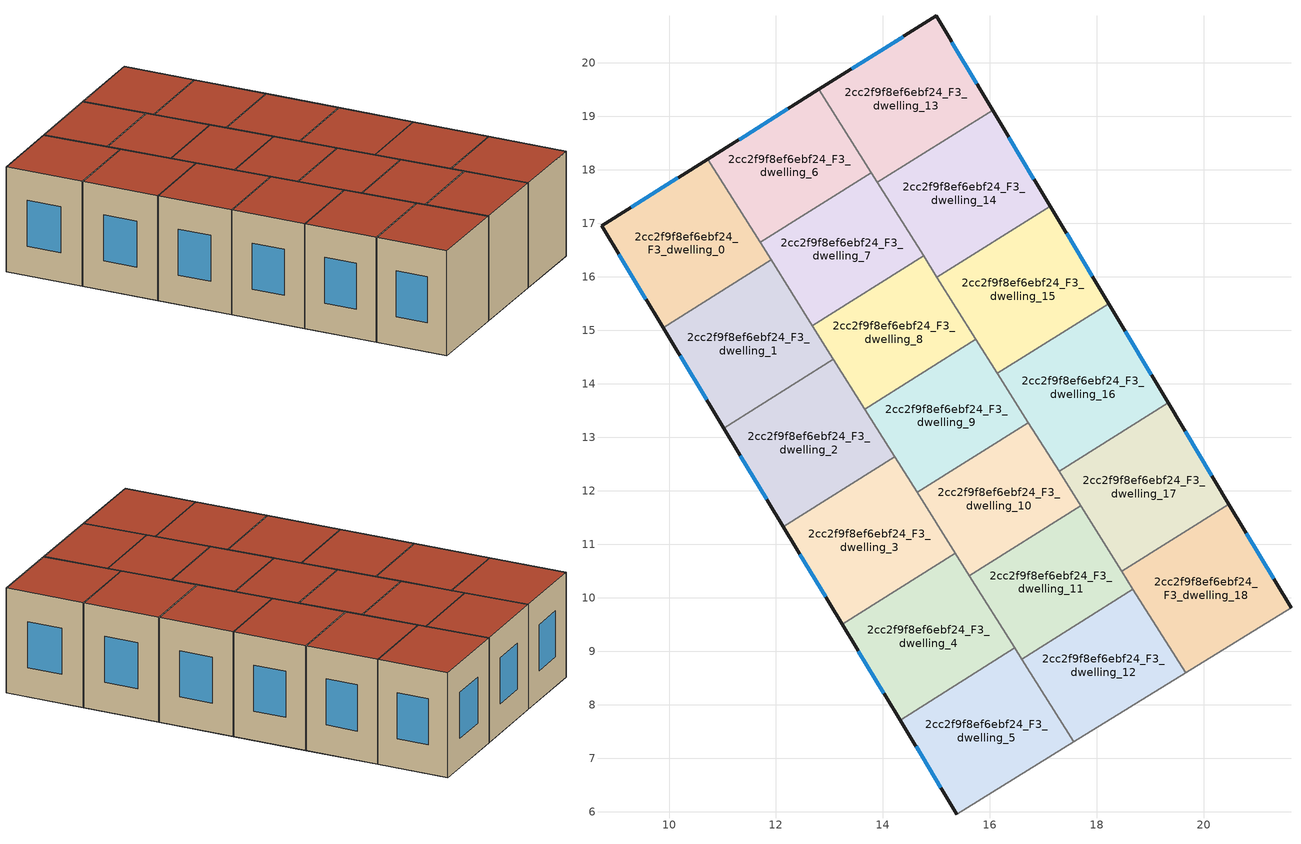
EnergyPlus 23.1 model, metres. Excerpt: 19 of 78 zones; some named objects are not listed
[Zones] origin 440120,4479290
2cc2f9f8ef6ebf24_F3_dwelling_0
 floor to 2cc2f9f8ef6ebf24_F2_dwelling_0 (EU_floor_Construction): 11.91,16.31 10.72,18.2 8.74,16.95 9.89,15.05 z9
 wall outside (EU_wall_Construction): 9.89,15.05 8.74,16.95 10.72,18.2 z9:12
 wall to 2cc2f9f8ef6ebf24_F3_dwelling_1 (EU_wall_Construction): 11.91,16.31 9.89,15.05 z9:12
 wall to 2cc2f9f8ef6ebf24_F3_dwelling_6 (EU_wall_Construction): 10.72,18.2 11.7,16.64 z9:12
 wall to 2cc2f9f8ef6ebf24_F3_dwelling_7 (EU_wall_Construction): 11.7,16.64 11.91,16.31 z9:12
 window (EU_Window_Construction): 9.57,15.58 9.06,16.42 / 9.3,17.3 10.17,17.85 z9.84:11.16
 roof outside (EU_roof_Construction): 10.72,18.2 11.91,16.31 9.89,15.05 8.74,16.95 z12
2cc2f9f8ef6ebf24_F3_dwelling_1
 floor to 2cc2f9f8ef6ebf24_F2_dwelling_1 (EU_floor_Construction): 13.07,14.46 11.91,16.31 9.89,15.05 11.02,13.17 z9
 wall outside (EU_wall_Construction): 11.02,13.17 9.89,15.05 z9:12
 wall to 2cc2f9f8ef6ebf24_F3_dwelling_2 (EU_wall_Construction): 13.07,14.46 11.02,13.17 z9:12
 wall to 2cc2f9f8ef6ebf24_F3_dwelling_7 (EU_wall_Construction): 11.91,16.31 12.68,15.08 z9:12
 wall to 2cc2f9f8ef6ebf24_F3_dwelling_8 (EU_wall_Construction): 12.68,15.08 13.07,14.46 z9:12
 window (EU_Window_Construction): 10.7,13.7 10.21,14.52 z9.84:11.16
 roof outside (EU_roof_Construction): 11.91,16.31 13.07,14.46 11.02,13.17 9.89,15.05 z12
2cc2f9f8ef6ebf24_F3_dwelling_10
 floor to 2cc2f9f8ef6ebf24_F2_dwelling_10 (EU_floor_Construction): 17.7,11.72 16.72,13.28 14.64,11.97 15.62,10.41 z9
 wall to 2cc2f9f8ef6ebf24_F3_dwelling_9 (EU_wall_Construction): 14.64,11.97 16.72,13.28 z9:12
 wall to 2cc2f9f8ef6ebf24_F3_dwelling_11 (EU_wall_Construction): 17.7,11.72 15.62,10.41 z9:12
 wall to 2cc2f9f8ef6ebf24_F3_dwelling_16 (EU_wall_Construction): 16.72,13.28 17.29,12.36 z9:12
 wall to 2cc2f9f8ef6ebf24_F3_dwelling_3 (EU_wall_Construction): 15.35,10.83 14.64,11.97 z9:12
 wall to 2cc2f9f8ef6ebf24_F3_dwelling_17 (EU_wall_Construction): 17.29,12.36 17.69,11.72 z9:12
 wall to 2cc2f9f8ef6ebf24_F3_dwelling_4 (EU_wall_Construction): 15.62,10.41 15.35,10.83 z9:12
 roof outside (EU_roof_Construction): 16.72,13.28 17.7,11.72 15.62,10.41 14.64,11.97 z12
2cc2f9f8ef6ebf24_F3_dwelling_11
 floor to 2cc2f9f8ef6ebf24_F2_dwelling_11 (EU_floor_Construction): 18.67,10.16 17.7,11.72 15.62,10.41 16.59,8.85 z9
 wall to 2cc2f9f8ef6ebf24_F3_dwelling_12 (EU_wall_Construction): 18.67,10.16 16.59,8.85 z9:12
 wall to 2cc2f9f8ef6ebf24_F3_dwelling_17 (EU_wall_Construction): 17.7,11.72 18.47,10.49 z9:12
 wall to 2cc2f9f8ef6ebf24_F3_dwelling_4 (EU_wall_Construction): 16.47,9.06 15.62,10.41 z9:12
 wall to 2cc2f9f8ef6ebf24_F3_dwelling_18 (EU_wall_Construction): 18.47,10.49 18.67,10.16 z9:12
 wall to 2cc2f9f8ef6ebf24_F3_dwelling_5 (EU_wall_Construction): 16.59,8.85 16.47,9.06 z9:12
 roof outside (EU_roof_Construction): 17.7,11.72 18.67,10.16 16.59,8.85 15.62,10.41 z12
2cc2f9f8ef6ebf24_F3_dwelling_12
 floor to 2cc2f9f8ef6ebf24_F2_dwelling_12 (EU_floor_Construction): 19.66,8.59 18.67,10.16 16.59,8.85 17.57,7.3 z9
 wall adiabatic (EU_wall_Construction): 19.66,8.59 17.57,7.3 z9:12
 wall to 2cc2f9f8ef6ebf24_F3_dwelling_18 (EU_wall_Construction): 18.67,10.16 19.66,8.59 z9:12
 wall to 2cc2f9f8ef6ebf24_F3_dwelling_5 (EU_wall_Construction): 17.57,7.3 16.59,8.85 z9:12
 roof outside (EU_roof_Construction): 18.67,10.16 19.66,8.59 17.57,7.3 16.59,8.85 z12
2cc2f9f8ef6ebf24_F3_dwelling_13
 floor to 2cc2f9f8ef6ebf24_F2_dwelling_13 (EU_floor_Construction): 16.05,19.12 14.99,20.88 12.8,19.5 13.9,17.76 z9
 wall outside (EU_wall_Construction): 12.8,19.5 14.99,20.88 16.05,19.12 z9:12
 wall to 2cc2f9f8ef6ebf24_F3_dwelling_14 (EU_wall_Construction): 16.05,19.12 13.9,17.76 z9:12
 wall to 2cc2f9f8ef6ebf24_F3_dwelling_6 (EU_wall_Construction): 13.78,17.95 12.8,19.5 z9:12
 wall to 2cc2f9f8ef6ebf24_F3_dwelling_7 (EU_wall_Construction): 13.9,17.76 13.78,17.95 z9:12
 window (EU_Window_Construction): 13.42,19.89 14.38,20.49 / 15.29,20.38 15.75,19.61 z9.84:11.16
 roof outside (EU_roof_Construction): 14.99,20.88 16.05,19.12 13.9,17.76 12.8,19.5 z12
2cc2f9f8ef6ebf24_F3_dwelling_14
 floor to 2cc2f9f8ef6ebf24_F2_dwelling_14 (EU_floor_Construction): 17.12,17.32 16.05,19.12 13.9,17.76 15.01,15.99 z9
 wall outside (EU_wall_Construction): 16.05,19.12 17.12,17.32 z9:12
 wall to 2cc2f9f8ef6ebf24_F3_dwelling_15 (EU_wall_Construction): 17.12,17.32 15.01,15.99 z9:12
 wall to 2cc2f9f8ef6ebf24_F3_dwelling_7 (EU_wall_Construction): 14.76,16.39 13.9,17.76 z9:12
 wall to 2cc2f9f8ef6ebf24_F3_dwelling_8 (EU_wall_Construction): 15.01,15.99 14.76,16.39 z9:12
 window (EU_Window_Construction): 16.35,18.61 16.82,17.83 z9.84:11.16
 roof outside (EU_roof_Construction): 16.05,19.12 17.12,17.32 15.01,15.99 13.9,17.76 z12
2cc2f9f8ef6ebf24_F3_dwelling_15
 floor to 2cc2f9f8ef6ebf24_F2_dwelling_15 (EU_floor_Construction): 18.22,15.5 17.12,17.32 15.01,15.99 16.14,14.19 z9
 wall outside (EU_wall_Construction): 17.12,17.32 18.22,15.5 z9:12
 wall to 2cc2f9f8ef6ebf24_F3_dwelling_16 (EU_wall_Construction): 18.22,15.5 16.14,14.19 z9:12
 wall to 2cc2f9f8ef6ebf24_F3_dwelling_8 (EU_wall_Construction): 15.74,14.83 15.01,15.99 z9:12
 wall to 2cc2f9f8ef6ebf24_F3_dwelling_9 (EU_wall_Construction): 16.14,14.19 15.74,14.83 z9:12
 window (EU_Window_Construction): 17.43,16.81 17.91,16.01 z9.84:11.16
 roof outside (EU_roof_Construction): 17.12,17.32 18.22,15.5 16.14,14.19 15.01,15.99 z12
2cc2f9f8ef6ebf24_F3_dwelling_16
 floor to 2cc2f9f8ef6ebf24_F2_dwelling_16 (EU_floor_Construction): 19.33,13.64 18.22,15.5 16.14,14.19 17.29,12.36 z9
 wall outside (EU_wall_Construction): 18.22,15.5 19.33,13.64 z9:12
 wall to 2cc2f9f8ef6ebf24_F3_dwelling_17 (EU_wall_Construction): 19.33,13.64 17.29,12.36 z9:12
 wall to 2cc2f9f8ef6ebf24_F3_dwelling_9 (EU_wall_Construction): 16.72,13.28 16.14,14.19 z9:12
 window (EU_Window_Construction): 18.53,14.98 19.02,14.16 z9.84:11.16
 roof outside (EU_roof_Construction): 18.22,15.5 19.33,13.64 17.29,12.36 16.14,14.19 z12
2cc2f9f8ef6ebf24_F3_dwelling_17
 floor to 2cc2f9f8ef6ebf24_F2_dwelling_17 (EU_floor_Construction): 20.47,11.75 19.33,13.64 17.29,12.36 18.47,10.49 z9
 wall outside (EU_wall_Construction): 19.33,13.64 20.47,11.75 z9:12
 wall to 2cc2f9f8ef6ebf24_F3_dwelling_18 (EU_wall_Construction): 20.47,11.75 18.47,10.49 z9:12
 window (EU_Window_Construction): 19.65,13.11 20.15,12.28 z9.84:11.16
 roof outside (EU_roof_Construction): 19.33,13.64 20.47,11.75 18.47,10.49 17.29,12.36 z12
2cc2f9f8ef6ebf24_F3_dwelling_18
 floor to 2cc2f9f8ef6ebf24_F2_dwelling_18 (EU_floor_Construction): 21.63,9.81 20.47,11.75 18.47,10.49 19.66,8.59 z9
 wall outside (EU_wall_Construction): 20.47,11.75 21.63,9.81 z9:12
 wall adiabatic (EU_wall_Construction): 21.63,9.81 19.66,8.59 z9:12
 window (EU_Window_Construction): 20.79,11.2 21.3,10.36 z9.84:11.16
 roof outside (EU_roof_Construction): 20.47,11.75 21.63,9.81 19.66,8.59 18.47,10.49 z12
2cc2f9f8ef6ebf24_F3_dwelling_2
 floor to 2cc2f9f8ef6ebf24_F2_dwelling_2 (EU_floor_Construction): 14.22,12.63 13.07,14.46 11.02,13.17 12.14,11.32 z9
 wall outside (EU_wall_Construction): 12.14,11.32 11.02,13.17 z9:12
 wall to 2cc2f9f8ef6ebf24_F3_dwelling_3 (EU_wall_Construction): 14.22,12.63 12.14,11.32 z9:12
 wall to 2cc2f9f8ef6ebf24_F3_dwelling_8 (EU_wall_Construction): 13.07,14.46 13.66,13.53 z9:12
 wall to 2cc2f9f8ef6ebf24_F3_dwelling_9 (EU_wall_Construction): 13.66,13.53 14.22,12.63 z9:12
 window (EU_Window_Construction): 11.82,11.84 11.34,12.65 z9.84:11.16
 roof outside (EU_roof_Construction): 13.07,14.46 14.22,12.63 12.14,11.32 11.02,13.17 z12
2cc2f9f8ef6ebf24_F3_dwelling_3
 floor to 2cc2f9f8ef6ebf24_F2_dwelling_3 (EU_floor_Construction): 15.35,10.83 14.22,12.63 12.14,11.32 13.24,9.5 z9
 wall outside (EU_wall_Construction): 13.24,9.5 12.14,11.32 z9:12
 wall to 2cc2f9f8ef6ebf24_F3_dwelling_4 (EU_wall_Construction): 15.35,10.83 13.24,9.5 z9:12
 wall to 2cc2f9f8ef6ebf24_F3_dwelling_9 (EU_wall_Construction): 14.22,12.63 14.64,11.97 z9:12
 window (EU_Window_Construction): 12.93,10.02 12.45,10.81 z9.84:11.16
 roof outside (EU_roof_Construction): 14.22,12.63 15.35,10.83 13.24,9.5 12.14,11.32 z12
2cc2f9f8ef6ebf24_F3_dwelling_4
 floor to 2cc2f9f8ef6ebf24_F2_dwelling_4 (EU_floor_Construction): 16.47,9.06 15.35,10.83 13.24,9.5 14.32,7.71 z9
 wall outside (EU_wall_Construction): 14.32,7.71 13.24,9.5 z9:12
 wall to 2cc2f9f8ef6ebf24_F3_dwelling_5 (EU_wall_Construction): 16.47,9.06 14.32,7.71 z9:12
 window (EU_Window_Construction): 14.02,8.22 13.54,9 z9.84:11.16
 roof outside (EU_roof_Construction): 15.35,10.83 16.47,9.06 14.32,7.71 13.24,9.5 z12
2cc2f9f8ef6ebf24_F3_dwelling_5
 floor to 2cc2f9f8ef6ebf24_F2_dwelling_5 (EU_floor_Construction): 17.57,7.3 16.47,9.06 14.32,7.71 15.38,5.96 z9
 wall outside (EU_wall_Construction): 15.38,5.96 14.32,7.71 z9:12
 wall adiabatic (EU_wall_Construction): 17.57,7.3 15.38,5.96 z9:12
 window (EU_Window_Construction): 15.08,6.45 14.62,7.22 z9.84:11.16
 roof outside (EU_roof_Construction): 16.47,9.06 17.57,7.3 15.38,5.96 14.32,7.71 z12
2cc2f9f8ef6ebf24_F3_dwelling_6
 floor to 2cc2f9f8ef6ebf24_F2_dwelling_6 (EU_floor_Construction): 13.78,17.95 12.8,19.5 10.72,18.2 11.7,16.64 z9
 wall outside (EU_wall_Construction): 10.72,18.2 12.8,19.5 z9:12
 wall to 2cc2f9f8ef6ebf24_F3_dwelling_7 (EU_wall_Construction): 13.78,17.95 11.7,16.64 z9:12
 window (EU_Window_Construction): 11.31,18.57 12.22,19.14 z9.84:11.16
 roof outside (EU_roof_Construction): 12.8,19.5 13.78,17.95 11.7,16.64 10.72,18.2 z12
2cc2f9f8ef6ebf24_F3_dwelling_7
 floor to 2cc2f9f8ef6ebf24_F2_dwelling_7 (EU_floor_Construction): 14.76,16.39 13.78,17.95 11.7,16.64 12.68,15.08 z9
 wall to 2cc2f9f8ef6ebf24_F3_dwelling_8 (EU_wall_Construction): 14.76,16.39 12.68,15.08 z9:12
 roof outside (EU_roof_Construction): 13.78,17.95 14.76,16.39 12.68,15.08 11.7,16.64 z12
2cc2f9f8ef6ebf24_F3_dwelling_8
 floor to 2cc2f9f8ef6ebf24_F2_dwelling_8 (EU_floor_Construction): 15.74,14.83 14.76,16.39 12.68,15.08 13.66,13.53 z9
 wall to 2cc2f9f8ef6ebf24_F3_dwelling_9 (EU_wall_Construction): 15.74,14.83 13.66,13.53 z9:12
 roof outside (EU_roof_Construction): 14.76,16.39 15.74,14.83 13.66,13.53 12.68,15.08 z12
2cc2f9f8ef6ebf24_F3_dwelling_9
 floor to 2cc2f9f8ef6ebf24_F2_dwelling_9 (EU_floor_Construction): 16.72,13.28 15.74,14.83 13.66,13.53 14.64,11.97 z9
 roof outside (EU_roof_Construction): 15.74,14.83 16.72,13.28 14.64,11.97 13.66,13.53 z12
[Building]
EU S2 Campaign: North Axis=0; Terrain=City; Solar Distribution=FullExterior
[Site:Location]
Madrid: Latitude=40.5; Longitude=-3.5; Time Zone=1; Elevation=609
[SizingPeriod:WeatherFileDays]
AnnualSizingPeriod: Begin Month=1; Begin Day of Month=1; End Month=12; End Day of Month=31; Day of Week for Start Day=Monday; Use Weather File Daylight Saving Period=No; Use Weather File Rain and Snow Indicators=No
[MATERIAL]
EU_InternalMass_Material: Roughness=MediumRough; Thickness=0.1; Conductivity=1; Density=1800; Specific Heat=900; Thermal Absorptance=0.9; Solar Absorptance=0.7; Visible Absorptance=0.7
[MATERIAL:NOMASS] Roughness=MediumRough; Thermal Absorptance=0.9; Solar Absorptance=0.7; Visible Absorptance=0.7
Name | Thermal Resistance
EU_wall_NoMass; EU_roof_NoMass | 2.16768
EU_floor_NoMass | 1.14339
[WINDOWMATERIAL:SIMPLEGLAZINGSYSTEM]
EU_Window_SimpleGlazing: UFactor=3.23888; Solar Heat Gain Coefficient=0.85; Visible Transmittance=0.85
[CONSTRUCTION]
EU_wall_Construction: EU_wall_NoMass
EU_roof_Construction: EU_roof_NoMass
EU_floor_Construction: EU_floor_NoMass
EU_InternalMass_Construction: EU_InternalMass_Material
EU_Window_Construction: EU_Window_SimpleGlazing
[ZONE] Type=1; Multiplier=1; Ceiling Height=autocalculate; Floor Area=autocalculate; Part of Total Floor Area=Yes
Name | Volume
2cc2f9f8ef6ebf24_F3_dwelling_0 | 15.798
2cc2f9f8ef6ebf24_F3_dwelling_1; 2cc2f9f8ef6ebf24_F3_dwelling_17; 2cc2f9f8ef6ebf24_F3_dwelling_5 | 15.7954
2cc2f9f8ef6ebf24_F3_dwelling_10; 2cc2f9f8ef6ebf24_F3_dwelling_7 | 13.5425
2cc2f9f8ef6ebf24_F3_dwelling_11; 2cc2f9f8ef6ebf24_F3_dwelling_8 | 13.5487
2cc2f9f8ef6ebf24_F3_dwelling_12; 2cc2f9f8ef6ebf24_F3_dwelling_9 | 13.5428
2cc2f9f8ef6ebf24_F3_dwelling_13 | 15.791
2cc2f9f8ef6ebf24_F3_dwelling_14 | 15.8002
2cc2f9f8ef6ebf24_F3_dwelling_15 | 15.7958
2cc2f9f8ef6ebf24_F3_dwelling_16 | 15.802
2cc2f9f8ef6ebf24_F3_dwelling_18 | 15.7899
2cc2f9f8ef6ebf24_F3_dwelling_2 | 15.7925
2cc2f9f8ef6ebf24_F3_dwelling_3 | 15.8049
2cc2f9f8ef6ebf24_F3_dwelling_4 | 15.7947
2cc2f9f8ef6ebf24_F3_dwelling_6 | 13.5443
[INTERNALMASS] Construction=EU_InternalMass_Construction
Name | Zone or ZoneList | Surface Area
2cc2f9f8ef6ebf24_F3_dwelling_0_EU_InternalMass | 2cc2f9f8ef6ebf24_F3_dwelling_0 | 5.26586
2cc2f9f8ef6ebf24_F3_dwelling_1_EU_InternalMass | 2cc2f9f8ef6ebf24_F3_dwelling_1 | 5.26529
2cc2f9f8ef6ebf24_F3_dwelling_2_EU_InternalMass | 2cc2f9f8ef6ebf24_F3_dwelling_2 | 5.26418
2cc2f9f8ef6ebf24_F3_dwelling_3_EU_InternalMass | 2cc2f9f8ef6ebf24_F3_dwelling_3 | 5.26827
2cc2f9f8ef6ebf24_F3_dwelling_4_EU_InternalMass | 2cc2f9f8ef6ebf24_F3_dwelling_4 | 5.26478
2cc2f9f8ef6ebf24_F3_dwelling_5_EU_InternalMass | 2cc2f9f8ef6ebf24_F3_dwelling_5 | 5.26508
2cc2f9f8ef6ebf24_F3_dwelling_6_EU_InternalMass | 2cc2f9f8ef6ebf24_F3_dwelling_6 | 4.51482
2cc2f9f8ef6ebf24_F3_dwelling_7_EU_InternalMass | 2cc2f9f8ef6ebf24_F3_dwelling_7 | 4.51415
2cc2f9f8ef6ebf24_F3_dwelling_8_EU_InternalMass | 2cc2f9f8ef6ebf24_F3_dwelling_8 | 4.51622
2cc2f9f8ef6ebf24_F3_dwelling_9_EU_InternalMass | 2cc2f9f8ef6ebf24_F3_dwelling_9 | 4.51427
2cc2f9f8ef6ebf24_F3_dwelling_10_EU_InternalMass | 2cc2f9f8ef6ebf24_F3_dwelling_10 | 4.51415
2cc2f9f8ef6ebf24_F3_dwelling_11_EU_InternalMass | 2cc2f9f8ef6ebf24_F3_dwelling_11 | 4.51622
2cc2f9f8ef6ebf24_F3_dwelling_12_EU_InternalMass | 2cc2f9f8ef6ebf24_F3_dwelling_12 | 4.51423
2cc2f9f8ef6ebf24_F3_dwelling_13_EU_InternalMass | 2cc2f9f8ef6ebf24_F3_dwelling_13 | 5.26347
2cc2f9f8ef6ebf24_F3_dwelling_14_EU_InternalMass | 2cc2f9f8ef6ebf24_F3_dwelling_14 | 5.26689
2cc2f9f8ef6ebf24_F3_dwelling_15_EU_InternalMass | 2cc2f9f8ef6ebf24_F3_dwelling_15 | 5.26534
2cc2f9f8ef6ebf24_F3_dwelling_16_EU_InternalMass | 2cc2f9f8ef6ebf24_F3_dwelling_16 | 5.26729
2cc2f9f8ef6ebf24_F3_dwelling_17_EU_InternalMass | 2cc2f9f8ef6ebf24_F3_dwelling_17 | 5.26519
2cc2f9f8ef6ebf24_F3_dwelling_18_EU_InternalMass | 2cc2f9f8ef6ebf24_F3_dwelling_18 | 5.26311
[OTHEREQUIPMENT] Fuel Type=Electricity; Design Level Calculation Method=Watts/Area; Power per Zone Floor Area=1; Fraction Latent=0; Fraction Radiant=0; Fraction Lost=0; Carbon Dioxide Generation Rate=0; EndUse Subcategory=EU_Step8_InternalGains
Name | Zone or ZoneList or Space or SpaceList | Schedule
EU_Step8_InternalGain_2cc2f9f8ef6ebf24_F3_dwelling_0_f000 | 2cc2f9f8ef6ebf24_F3_dwelling_0 | EU_Step8_GainSchedule_2cc2f9f8ef6ebf24_F3_dwelling_0_f000
EU_Step8_InternalGain_2cc2f9f8ef6ebf24_F3_dwelling_1_f000 | 2cc2f9f8ef6ebf24_F3_dwelling_1 | EU_Step8_GainSchedule_2cc2f9f8ef6ebf24_F3_dwelling_1_f000
EU_Step8_InternalGain_2cc2f9f8ef6ebf24_F3_dwelling_2_f000 | 2cc2f9f8ef6ebf24_F3_dwelling_2 | EU_Step8_GainSchedule_2cc2f9f8ef6ebf24_F3_dwelling_2_f000
EU_Step8_InternalGain_2cc2f9f8ef6ebf24_F3_dwelling_3_f000 | 2cc2f9f8ef6ebf24_F3_dwelling_3 | EU_Step8_GainSchedule_2cc2f9f8ef6ebf24_F3_dwelling_3_f000
EU_Step8_InternalGain_2cc2f9f8ef6ebf24_F3_dwelling_4_f000 | 2cc2f9f8ef6ebf24_F3_dwelling_4 | EU_Step8_GainSchedule_2cc2f9f8ef6ebf24_F3_dwelling_4_f000
EU_Step8_InternalGain_2cc2f9f8ef6ebf24_F3_dwelling_5_f000 | 2cc2f9f8ef6ebf24_F3_dwelling_5 | EU_Step8_GainSchedule_2cc2f9f8ef6ebf24_F3_dwelling_5_f000
EU_Step8_InternalGain_2cc2f9f8ef6ebf24_F3_dwelling_6_f000 | 2cc2f9f8ef6ebf24_F3_dwelling_6 | EU_Step8_GainSchedule_2cc2f9f8ef6ebf24_F3_dwelling_6_f000
EU_Step8_InternalGain_2cc2f9f8ef6ebf24_F3_dwelling_7_f000 | 2cc2f9f8ef6ebf24_F3_dwelling_7 | EU_Step8_GainSchedule_2cc2f9f8ef6ebf24_F3_dwelling_7_f000
EU_Step8_InternalGain_2cc2f9f8ef6ebf24_F3_dwelling_8_f000 | 2cc2f9f8ef6ebf24_F3_dwelling_8 | EU_Step8_GainSchedule_2cc2f9f8ef6ebf24_F3_dwelling_8_f000
EU_Step8_InternalGain_2cc2f9f8ef6ebf24_F3_dwelling_9_f000 | 2cc2f9f8ef6ebf24_F3_dwelling_9 | EU_Step8_GainSchedule_2cc2f9f8ef6ebf24_F3_dwelling_9_f000
EU_Step8_InternalGain_2cc2f9f8ef6ebf24_F3_dwelling_10_f000 | 2cc2f9f8ef6ebf24_F3_dwelling_10 | EU_Step8_GainSchedule_2cc2f9f8ef6ebf24_F3_dwelling_10_f000
EU_Step8_InternalGain_2cc2f9f8ef6ebf24_F3_dwelling_11_f000 | 2cc2f9f8ef6ebf24_F3_dwelling_11 | EU_Step8_GainSchedule_2cc2f9f8ef6ebf24_F3_dwelling_11_f000
EU_Step8_InternalGain_2cc2f9f8ef6ebf24_F3_dwelling_12_f000 | 2cc2f9f8ef6ebf24_F3_dwelling_12 | EU_Step8_GainSchedule_2cc2f9f8ef6ebf24_F3_dwelling_12_f000
EU_Step8_InternalGain_2cc2f9f8ef6ebf24_F3_dwelling_13_f000 | 2cc2f9f8ef6ebf24_F3_dwelling_13 | EU_Step8_GainSchedule_2cc2f9f8ef6ebf24_F3_dwelling_13_f000
EU_Step8_InternalGain_2cc2f9f8ef6ebf24_F3_dwelling_14_f000 | 2cc2f9f8ef6ebf24_F3_dwelling_14 | EU_Step8_GainSchedule_2cc2f9f8ef6ebf24_F3_dwelling_14_f000
EU_Step8_InternalGain_2cc2f9f8ef6ebf24_F3_dwelling_15_f000 | 2cc2f9f8ef6ebf24_F3_dwelling_15 | EU_Step8_GainSchedule_2cc2f9f8ef6ebf24_F3_dwelling_15_f000
EU_Step8_InternalGain_2cc2f9f8ef6ebf24_F3_dwelling_16_f000 | 2cc2f9f8ef6ebf24_F3_dwelling_16 | EU_Step8_GainSchedule_2cc2f9f8ef6ebf24_F3_dwelling_16_f000
EU_Step8_InternalGain_2cc2f9f8ef6ebf24_F3_dwelling_17_f000 | 2cc2f9f8ef6ebf24_F3_dwelling_17 | EU_Step8_GainSchedule_2cc2f9f8ef6ebf24_F3_dwelling_17_f000
EU_Step8_InternalGain_2cc2f9f8ef6ebf24_F3_dwelling_18_f000 | 2cc2f9f8ef6ebf24_F3_dwelling_18 | EU_Step8_GainSchedule_2cc2f9f8ef6ebf24_F3_dwelling_18_f000
[ZONEVENTILATION:DESIGNFLOWRATE] Schedule=EU_AlwaysOn; Design Flow Rate Calculation Method=AirChanges/Hour; Air Changes per Hour=0.480546; Ventilation Type=Natural; Fan Pressure Rise=0; Fan Total Efficiency=1; Constant Term Coefficient=1; Temperature Term Coefficient=0; Velocity Term Coefficient=0; Velocity Squared Term Coefficient=0; Minimum Indoor Temperature=-100; Maximum Indoor Temperature=100; Delta Temperature=-100; Minimum Outdoor Temperature=-100; Maximum Outdoor Temperature=100; Maximum Wind Speed=40
Name | Zone or ZoneList or Space or SpaceList
EU_ConstantAir_2cc2f9f8ef6ebf24_F3_dwelling_0 | 2cc2f9f8ef6ebf24_F3_dwelling_0
EU_ConstantAir_2cc2f9f8ef6ebf24_F3_dwelling_1 | 2cc2f9f8ef6ebf24_F3_dwelling_1
EU_ConstantAir_2cc2f9f8ef6ebf24_F3_dwelling_2 | 2cc2f9f8ef6ebf24_F3_dwelling_2
EU_ConstantAir_2cc2f9f8ef6ebf24_F3_dwelling_3 | 2cc2f9f8ef6ebf24_F3_dwelling_3
EU_ConstantAir_2cc2f9f8ef6ebf24_F3_dwelling_4 | 2cc2f9f8ef6ebf24_F3_dwelling_4
EU_ConstantAir_2cc2f9f8ef6ebf24_F3_dwelling_5 | 2cc2f9f8ef6ebf24_F3_dwelling_5
EU_ConstantAir_2cc2f9f8ef6ebf24_F3_dwelling_6 | 2cc2f9f8ef6ebf24_F3_dwelling_6
EU_ConstantAir_2cc2f9f8ef6ebf24_F3_dwelling_7 | 2cc2f9f8ef6ebf24_F3_dwelling_7
EU_ConstantAir_2cc2f9f8ef6ebf24_F3_dwelling_8 | 2cc2f9f8ef6ebf24_F3_dwelling_8
EU_ConstantAir_2cc2f9f8ef6ebf24_F3_dwelling_9 | 2cc2f9f8ef6ebf24_F3_dwelling_9
EU_ConstantAir_2cc2f9f8ef6ebf24_F3_dwelling_10 | 2cc2f9f8ef6ebf24_F3_dwelling_10
EU_ConstantAir_2cc2f9f8ef6ebf24_F3_dwelling_11 | 2cc2f9f8ef6ebf24_F3_dwelling_11
EU_ConstantAir_2cc2f9f8ef6ebf24_F3_dwelling_12 | 2cc2f9f8ef6ebf24_F3_dwelling_12
EU_ConstantAir_2cc2f9f8ef6ebf24_F3_dwelling_13 | 2cc2f9f8ef6ebf24_F3_dwelling_13
EU_ConstantAir_2cc2f9f8ef6ebf24_F3_dwelling_14 | 2cc2f9f8ef6ebf24_F3_dwelling_14
EU_ConstantAir_2cc2f9f8ef6ebf24_F3_dwelling_15 | 2cc2f9f8ef6ebf24_F3_dwelling_15
EU_ConstantAir_2cc2f9f8ef6ebf24_F3_dwelling_16 | 2cc2f9f8ef6ebf24_F3_dwelling_16
EU_ConstantAir_2cc2f9f8ef6ebf24_F3_dwelling_17 | 2cc2f9f8ef6ebf24_F3_dwelling_17
EU_ConstantAir_2cc2f9f8ef6ebf24_F3_dwelling_18 | 2cc2f9f8ef6ebf24_F3_dwelling_18
[HVACTEMPLATE:ZONE:IDEALLOADSAIRSYSTEM] System Availability Schedule=EU_AlwaysOn; Maximum Heating Supply Air Temperature=50; Minimum Cooling Supply Air Temperature=13; Maximum Heating Supply Air Humidity Ratio=0.0156; Minimum Cooling Supply Air Humidity Ratio=0.0077; Heating Limit=NoLimit; Cooling Limit=NoLimit; Heating Availability Schedule=EU_AlwaysOn; Cooling Availability Schedule=EU_CoolingOff; Dehumidification Control Type=ConstantSensibleHeatRatio; Cooling Sensible Heat Ratio=0.7; Dehumidification Setpoint=60; Humidification Control Type=None; Humidification Setpoint=30; Outdoor Air Method=None; Outdoor Air Flow Rate per Person=0.00944; Outdoor Air Flow Rate per Zone Floor Area=0; Outdoor Air Flow Rate per Zone=0; Demand Controlled Ventilation Type=None; Outdoor Air Economizer Type=NoEconomizer; Heat Recovery Type=None; Sensible Heat Recovery Effectiveness=0.7; Latent Heat Recovery Effectiveness=0.65
Name | Template Thermostat
2cc2f9f8ef6ebf24_F3_dwelling_0 | EU_HeatOnly_2cc2f9f8ef6ebf24_F3_dwelling_0
2cc2f9f8ef6ebf24_F3_dwelling_1 | EU_HeatOnly_2cc2f9f8ef6ebf24_F3_dwelling_1
2cc2f9f8ef6ebf24_F3_dwelling_2 | EU_HeatOnly_2cc2f9f8ef6ebf24_F3_dwelling_2
2cc2f9f8ef6ebf24_F3_dwelling_3 | EU_HeatOnly_2cc2f9f8ef6ebf24_F3_dwelling_3
2cc2f9f8ef6ebf24_F3_dwelling_4 | EU_HeatOnly_2cc2f9f8ef6ebf24_F3_dwelling_4
2cc2f9f8ef6ebf24_F3_dwelling_5 | EU_HeatOnly_2cc2f9f8ef6ebf24_F3_dwelling_5
2cc2f9f8ef6ebf24_F3_dwelling_6 | EU_HeatOnly_2cc2f9f8ef6ebf24_F3_dwelling_6
2cc2f9f8ef6ebf24_F3_dwelling_7 | EU_HeatOnly_2cc2f9f8ef6ebf24_F3_dwelling_7
2cc2f9f8ef6ebf24_F3_dwelling_8 | EU_HeatOnly_2cc2f9f8ef6ebf24_F3_dwelling_8
2cc2f9f8ef6ebf24_F3_dwelling_9 | EU_HeatOnly_2cc2f9f8ef6ebf24_F3_dwelling_9
2cc2f9f8ef6ebf24_F3_dwelling_10 | EU_HeatOnly_2cc2f9f8ef6ebf24_F3_dwelling_10
2cc2f9f8ef6ebf24_F3_dwelling_11 | EU_HeatOnly_2cc2f9f8ef6ebf24_F3_dwelling_11
2cc2f9f8ef6ebf24_F3_dwelling_12 | EU_HeatOnly_2cc2f9f8ef6ebf24_F3_dwelling_12
2cc2f9f8ef6ebf24_F3_dwelling_13 | EU_HeatOnly_2cc2f9f8ef6ebf24_F3_dwelling_13
2cc2f9f8ef6ebf24_F3_dwelling_14 | EU_HeatOnly_2cc2f9f8ef6ebf24_F3_dwelling_14
2cc2f9f8ef6ebf24_F3_dwelling_15 | EU_HeatOnly_2cc2f9f8ef6ebf24_F3_dwelling_15
2cc2f9f8ef6ebf24_F3_dwelling_16 | EU_HeatOnly_2cc2f9f8ef6ebf24_F3_dwelling_16
2cc2f9f8ef6ebf24_F3_dwelling_17 | EU_HeatOnly_2cc2f9f8ef6ebf24_F3_dwelling_17
2cc2f9f8ef6ebf24_F3_dwelling_18 | EU_HeatOnly_2cc2f9f8ef6ebf24_F3_dwelling_18
[SIZING:ZONE] Zone Cooling Design Supply Air Temperature Input Method=SupplyAirTemperature; Zone Cooling Design Supply Air Temperature=13; Zone Heating Design Supply Air Temperature Input Method=SupplyAirTemperature; Zone Heating Design Supply Air Temperature=50; Zone Cooling Design Supply Air Humidity Ratio=0.008; Zone Heating Design Supply Air Humidity Ratio=0.008; Cooling Design Air Flow Method=DesignDay; Cooling Design Air Flow Rate=0; Cooling Minimum Air Flow per Zone Floor Area=0.000762; Cooling Minimum Air Flow=0; Cooling Minimum Air Flow Fraction=0.2; Heating Design Air Flow Method=DesignDay; Heating Design Air Flow Rate=0; Heating Maximum Air Flow per Zone Floor Area=0.002032; Heating Maximum Air Flow=0.141576; Heating Maximum Air Flow Fraction=0.3; Account for Dedicated Outdoor Air System=No; Dedicated Outdoor Air System Control Strategy=NeutralSupplyAir; Dedicated Outdoor Air Low Setpoint Temperature for Design=autosize; Dedicated Outdoor Air High Setpoint Temperature for Design=autosize; Zone Load Sizing Method=Sensible Load Only No Latent Load; Zone Latent Cooling Design Supply Air Humidity Ratio Input Method=HumidityRatioDifference; Zone Cooling Design Supply Air Humidity Ratio Difference=0.005; Zone Latent Heating Design Supply Air Humidity Ratio Input Method=HumidityRatioDifference; Zone Humidification Design Supply Air Humidity Ratio Difference=0.005
2cc2f9f8ef6ebf24_F3_dwelling_0; 2cc2f9f8ef6ebf24_F3_dwelling_1; 2cc2f9f8ef6ebf24_F3_dwelling_2; 2cc2f9f8ef6ebf24_F3_dwelling_3; 2cc2f9f8ef6ebf24_F3_dwelling_4; 2cc2f9f8ef6ebf24_F3_dwelling_5; 2cc2f9f8ef6ebf24_F3_dwelling_6; 2cc2f9f8ef6ebf24_F3_dwelling_7; 2cc2f9f8ef6ebf24_F3_dwelling_8; 2cc2f9f8ef6ebf24_F3_dwelling_9; 2cc2f9f8ef6ebf24_F3_dwelling_10; 2cc2f9f8ef6ebf24_F3_dwelling_11; 2cc2f9f8ef6ebf24_F3_dwelling_12; 2cc2f9f8ef6ebf24_F3_dwelling_13; 2cc2f9f8ef6ebf24_F3_dwelling_14; 2cc2f9f8ef6ebf24_F3_dwelling_15; 2cc2f9f8ef6ebf24_F3_dwelling_16; 2cc2f9f8ef6ebf24_F3_dwelling_17; 2cc2f9f8ef6ebf24_F3_dwelling_18
[SCHEDULE:CONSTANT]
Name | Hourly Value
EU_AlwaysOn | 1
EU_CoolingOff | 0
[SCHEDULE:FILE] Column Number=1; Rows to Skip at Top=0; Number of Hours of Data=8760; Column Separator=Comma; Interpolate to Timestep=No; Minutes per Item=60; Adjust Schedule for Daylight Savings=Yes
Name | File
EU_Step8_GainSchedule_2cc2f9f8ef6ebf24_F3_dwelling_0_f000 | ../../schedules/2cc2f9f8ef6ebf24/2cc2f9f8ef6ebf24_F3_dwelling_0_f000_gain.csv
EU_Step8_GainSchedule_2cc2f9f8ef6ebf24_F3_dwelling_1_f000 | ../../schedules/2cc2f9f8ef6ebf24/2cc2f9f8ef6ebf24_F3_dwelling_1_f000_gain.csv
EU_Step8_GainSchedule_2cc2f9f8ef6ebf24_F3_dwelling_2_f000 | ../../schedules/2cc2f9f8ef6ebf24/2cc2f9f8ef6ebf24_F3_dwelling_2_f000_gain.csv
EU_Step8_GainSchedule_2cc2f9f8ef6ebf24_F3_dwelling_3_f000 | ../../schedules/2cc2f9f8ef6ebf24/2cc2f9f8ef6ebf24_F3_dwelling_3_f000_gain.csv
EU_Step8_GainSchedule_2cc2f9f8ef6ebf24_F3_dwelling_4_f000 | ../../schedules/2cc2f9f8ef6ebf24/2cc2f9f8ef6ebf24_F3_dwelling_4_f000_gain.csv
EU_Step8_GainSchedule_2cc2f9f8ef6ebf24_F3_dwelling_5_f000 | ../../schedules/2cc2f9f8ef6ebf24/2cc2f9f8ef6ebf24_F3_dwelling_5_f000_gain.csv
EU_Step8_GainSchedule_2cc2f9f8ef6ebf24_F3_dwelling_6_f000 | ../../schedules/2cc2f9f8ef6ebf24/2cc2f9f8ef6ebf24_F3_dwelling_6_f000_gain.csv
EU_Step8_GainSchedule_2cc2f9f8ef6ebf24_F3_dwelling_7_f000 | ../../schedules/2cc2f9f8ef6ebf24/2cc2f9f8ef6ebf24_F3_dwelling_7_f000_gain.csv
EU_Step8_GainSchedule_2cc2f9f8ef6ebf24_F3_dwelling_8_f000 | ../../schedules/2cc2f9f8ef6ebf24/2cc2f9f8ef6ebf24_F3_dwelling_8_f000_gain.csv
EU_Step8_GainSchedule_2cc2f9f8ef6ebf24_F3_dwelling_9_f000 | ../../schedules/2cc2f9f8ef6ebf24/2cc2f9f8ef6ebf24_F3_dwelling_9_f000_gain.csv
EU_Step8_GainSchedule_2cc2f9f8ef6ebf24_F3_dwelling_10_f000 | ../../schedules/2cc2f9f8ef6ebf24/2cc2f9f8ef6ebf24_F3_dwelling_10_f000_gain.csv
EU_Step8_GainSchedule_2cc2f9f8ef6ebf24_F3_dwelling_11_f000 | ../../schedules/2cc2f9f8ef6ebf24/2cc2f9f8ef6ebf24_F3_dwelling_11_f000_gain.csv
EU_Step8_GainSchedule_2cc2f9f8ef6ebf24_F3_dwelling_12_f000 | ../../schedules/2cc2f9f8ef6ebf24/2cc2f9f8ef6ebf24_F3_dwelling_12_f000_gain.csv
EU_Step8_GainSchedule_2cc2f9f8ef6ebf24_F3_dwelling_13_f000 | ../../schedules/2cc2f9f8ef6ebf24/2cc2f9f8ef6ebf24_F3_dwelling_13_f000_gain.csv
EU_Step8_GainSchedule_2cc2f9f8ef6ebf24_F3_dwelling_14_f000 | ../../schedules/2cc2f9f8ef6ebf24/2cc2f9f8ef6ebf24_F3_dwelling_14_f000_gain.csv
EU_Step8_GainSchedule_2cc2f9f8ef6ebf24_F3_dwelling_15_f000 | ../../schedules/2cc2f9f8ef6ebf24/2cc2f9f8ef6ebf24_F3_dwelling_15_f000_gain.csv
EU_Step8_GainSchedule_2cc2f9f8ef6ebf24_F3_dwelling_16_f000 | ../../schedules/2cc2f9f8ef6ebf24/2cc2f9f8ef6ebf24_F3_dwelling_16_f000_gain.csv
EU_Step8_GainSchedule_2cc2f9f8ef6ebf24_F3_dwelling_17_f000 | ../../schedules/2cc2f9f8ef6ebf24/2cc2f9f8ef6ebf24_F3_dwelling_17_f000_gain.csv
EU_Step8_GainSchedule_2cc2f9f8ef6ebf24_F3_dwelling_18_f000 | ../../schedules/2cc2f9f8ef6ebf24/2cc2f9f8ef6ebf24_F3_dwelling_18_f000_gain.csv
